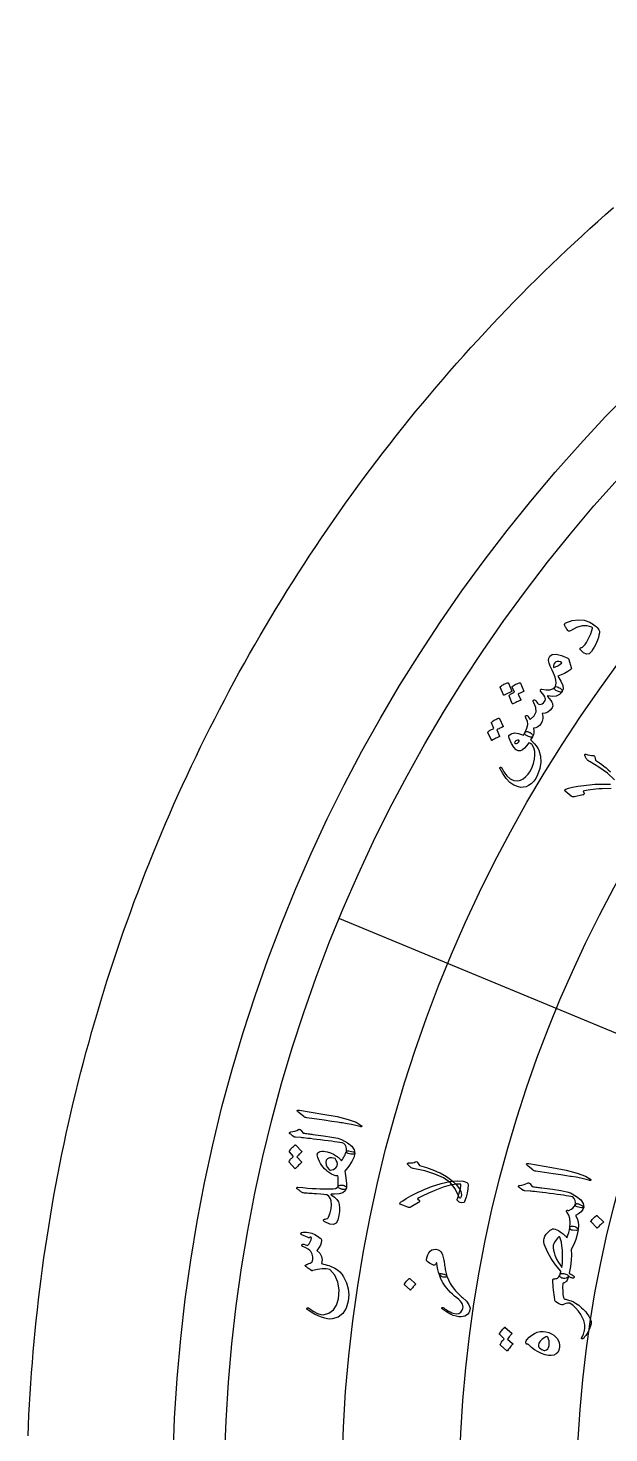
# Model space of a CAD drawing. Header units: millimetres. Extents: x -65 to 65, y -65 to 84.
# Drawn here: x -65 to -42.9, y 2.5 to 55.8 of the extents above; entities that cross this region are included whole.
import ezdxf

# ---------------------------------------------------------------- set-up
doc = ezdxf.new("R2010")
doc.units = ezdxf.units.MM
for name, color, linetype in [('CUT_OUTER', 1, 'Continuous'), ('ENGRAVE', 7, 'Continuous'), ('ENGRAVE_FINE', 8, 'Continuous'), ('GUIDE', 3, 'Continuous'), ('TEXT', 5, 'Continuous')]:
    doc.layers.add(name, color=color, linetype=linetype)

msp = doc.modelspace()

# ---------------------------------------------------------------- linework, layer by layer
at = {"layer": 'CUT_OUTER'}
msp.add_lwpolyline([(-64.956, 2.3925), (-64.9401, 2.791), (-64.9217, 3.1894), (-64.9009, 3.5877), (-64.8777, 3.9858), (-64.852, 4.3839), (-64.8239, 4.7817), (-64.7933, 5.1794), (-64.7603, 5.5768), (-64.7249, 5.9741), (-64.687, 6.3711), (-64.6467, 6.7679), (-64.604, 7.1644), (-64.5588, 7.5607), (-64.5112, 7.9567), (-64.4611, 8.3524), (-64.4087, 8.7477), (-64.3538, 9.1428), (-64.2965, 9.5375), (-64.2367, 9.9318), (-64.1746, 10.3258), (-64.11, 10.7194), (-64.043, 11.1125), (-63.9737, 11.5053), (-63.9019, 11.8976), (-63.8277, 12.2895), (-63.751, 12.6809), (-63.672, 13.0718), (-63.5906, 13.4622), (-63.5068, 13.8522), (-63.4206, 14.2416), (-63.3321, 14.6305), (-63.2411, 15.0188), (-63.1478, 15.4065), (-63.052, 15.7937), (-62.9539, 16.1803), (-62.8535, 16.5663), (-62.7506, 16.9516), (-62.6454, 17.3363), (-62.5379, 17.7204), (-62.428, 18.1038), (-62.3157, 18.4865), (-62.2011, 18.8685), (-62.0842, 19.2498), (-61.9649, 19.6304), (-61.8433, 20.0102), (-61.7193, 20.3893), (-61.5931, 20.7676), (-61.4645, 21.1452), (-61.3336, 21.5219), (-61.2004, 21.8978), (-61.0648, 22.2729), (-60.927, 22.6472), (-60.7869, 23.0206), (-60.6445, 23.3932), (-60.4999, 23.7648), (-60.3529, 24.1356), (-60.2037, 24.5055), (-60.0522, 24.8744), (-59.8984, 25.2424), (-59.7424, 25.6095), (-59.5841, 25.9756), (-59.4236, 26.3407), (-59.2609, 26.7048), (-59.0959, 27.0679), (-58.9287, 27.43), (-58.7593, 27.7911), (-58.5877, 28.1511), (-58.4138, 28.5101), (-58.2378, 28.8679), (-58.0596, 29.2247), (-57.8792, 29.5804), (-57.6966, 29.935), (-57.5118, 30.2885), (-57.3249, 30.6408), (-57.1358, 30.9919), (-56.9446, 31.3419), (-56.7512, 31.6908), (-56.5557, 32.0384), (-56.358, 32.3848), (-56.1582, 32.73), (-55.9564, 33.074), (-55.7524, 33.4167), (-55.5463, 33.7581), (-55.3381, 34.0983), (-55.1278, 34.4372), (-54.9155, 34.7748), (-54.7011, 35.1111), (-54.4846, 35.4461), (-54.2661, 35.7798), (-54.0455, 36.1121), (-53.8229, 36.443), (-53.5983, 36.7726), (-53.3717, 37.1007), (-53.143, 37.4275), (-52.9124, 37.7529), (-52.6797, 38.0769), (-52.4451, 38.3994), (-52.2085, 38.7205), (-51.9699, 39.0401), (-51.7294, 39.3582), (-51.4869, 39.6749), (-51.2425, 39.9901), (-50.9962, 40.3037), (-50.7479, 40.6159), (-50.4978, 40.9265), (-50.2457, 41.2356), (-49.9917, 41.5431), (-49.7359, 41.8491), (-49.4782, 42.1534), (-49.2186, 42.4562), (-48.9571, 42.7574), (-48.6939, 43.057), (-48.4288, 43.355), (-48.1618, 43.6513), (-47.8931, 43.946), (-47.6225, 44.2391), (-47.3502, 44.5304), (-47.0761, 44.8201), (-46.8002, 45.1081), (-46.5225, 45.3945), (-46.2431, 45.6791), (-45.9619, 45.9619), (-45.6791, 46.2431), (-45.3945, 46.5225), (-45.1081, 46.8002), (-44.8201, 47.0761), (-44.5304, 47.3502), (-44.2391, 47.6225), (-43.946, 47.8931), (-43.6513, 48.1618), (-43.355, 48.4288), (-43.057, 48.6939), (-42.7574, 48.9571)], dxfattribs=at)
at = {"layer": 'ENGRAVE'}
for radius in [57.525, 48.6086]:
    msp.add_circle((0, 0), radius, dxfattribs=at)
at = {"layer": 'ENGRAVE_FINE'}
for points in [[(-53.1462, 22.0139), (-44.9085, 18.6017)], [(-44.9085, 18.6017), (-36.6709, 15.1896)]]:
    msp.add_lwpolyline(points, dxfattribs=at)
for radius in [53.0668, 44.1504]:
    msp.add_circle((0, 0), radius, dxfattribs=at)
at = {"layer": 'GUIDE'}
msp.add_circle((0, 0), 59.475, dxfattribs=at)
at = {"layer": 'TEXT'}
for points in [[(-44.4866, 32.9209), (-44.5126, 32.9583), (-44.5353, 32.9929), (-44.5547, 33.0248), (-44.5707, 33.0539), (-44.5837, 33.0803), (-44.5941, 33.1038), (-44.6017, 33.1245), (-44.6067, 33.1423), (-44.6074, 33.1649), (-44.6002, 33.1844), (-44.5851, 33.2009), (-44.5621, 33.2144), (-44.3169, 33.302), (-44.0832, 33.3346), (-43.8615, 33.3126), (-43.6516, 33.2365), (-43.5975, 33.207), (-43.5464, 33.1757), (-43.4983, 33.1428), (-43.4532, 33.1081), (-43.4116, 33.0719), (-43.374, 33.0342), (-43.3403, 32.995), (-43.3107, 32.9543), (-43.2979, 32.9285), (-43.2897, 32.9011), (-43.2861, 32.8722), (-43.2871, 32.8416), (-43.305, 32.7478), (-43.3291, 32.6553), (-43.3594, 32.5643), (-43.3957, 32.4746), (-43.4376, 32.3863), (-43.4844, 32.2996), (-43.5361, 32.2143), (-43.5927, 32.1304), (-43.6801, 32.0459), (-43.7787, 32.0271), (-43.8886, 32.0741), (-44.0097, 32.1871), (-44.0201, 32.2031), (-44.0257, 32.2189), (-44.0263, 32.2345), (-44.0221, 32.2498), (-44.0133, 32.2592), (-44.0016, 32.2671), (-43.987, 32.2735), (-43.9697, 32.2784), (-43.9245, 32.2997), (-43.8784, 32.3398), (-43.8312, 32.3988), (-43.783, 32.4765), (-43.6881, 32.6525), (-43.6172, 32.8014), (-43.5709, 32.9231), (-43.5492, 33.0178), (-43.5508, 33.0247), (-43.5563, 33.0323), (-43.5659, 33.0407), (-43.5794, 33.0499), (-43.753, 33.1044), (-43.9455, 33.1005), (-44.1569, 33.0377), (-44.387, 32.9154), (-44.4182, 32.9002), (-44.4453, 32.8961), (-44.468, 32.903), (-44.4866, 32.9209)], [(-45.1735, 31.9468), (-45.0744, 32.0168), (-44.9269, 32.028), (-44.7311, 31.9802), (-44.4873, 31.8734), (-44.4708, 31.8641), (-44.458, 31.8535), (-44.4489, 31.8417), (-44.4435, 31.8287), (-44.355, 31.5221), (-44.3506, 31.5022), (-44.3523, 31.4838), (-44.36, 31.467), (-44.3739, 31.4517), (-44.4892, 31.3687), (-44.6101, 31.2992), (-44.7366, 31.2432), (-44.8689, 31.2007), (-44.749, 31.0092), (-44.6823, 30.8448), (-44.6689, 30.7074), (-44.7088, 30.5967), (-44.72, 30.5889), (-44.7392, 30.586), (-44.7665, 30.5882), (-44.802, 30.5953), (-44.8823, 30.6238), (-44.9414, 30.6546), (-44.9792, 30.6877), (-44.9956, 30.7232), (-44.9955, 30.7373), (-44.9926, 30.7516), (-44.9867, 30.7662), (-44.978, 30.7809), (-44.9433, 30.8565), (-44.9296, 30.9443), (-44.9369, 31.0447), (-44.9651, 31.1575), (-44.9876, 31.2141), (-45.0273, 31.3031), (-45.084, 31.4246), (-45.1576, 31.5788), (-45.2002, 31.6893), (-45.217, 31.7875), (-45.2081, 31.8734), (-45.1735, 31.9468)], [(-45.034, 31.5278), (-44.9485, 31.5511), (-44.866, 31.5873), (-44.7865, 31.6365), (-44.7097, 31.6987), (-44.7709, 31.7357), (-44.8296, 31.7536), (-44.8856, 31.7524), (-44.9391, 31.7321), (-44.9842, 31.6969), (-45.015, 31.6511), (-45.0317, 31.5947), (-45.034, 31.5278)], [(-47.0484, 30.7756), (-47.0497, 30.7819), (-47.0484, 30.7889), (-47.0445, 30.7963), (-47.0382, 30.8044), (-47.007, 30.8277), (-46.9752, 30.8492), (-46.943, 30.8689), (-46.9103, 30.887), (-46.8767, 30.9033), (-46.842, 30.9181), (-46.8062, 30.9312), (-46.7692, 30.9427), (-46.7578, 30.944), (-46.7488, 30.9425), (-46.7421, 30.9381), (-46.738, 30.9309), (-46.6057, 30.6312), (-46.605, 30.6231), (-46.6092, 30.6159), (-46.6182, 30.6097), (-46.6319, 30.6044), (-46.6437, 30.5997), (-46.6617, 30.592), (-46.6861, 30.5813), (-46.7168, 30.5675), (-46.7541, 30.5502), (-46.7981, 30.5291), (-46.849, 30.5042), (-46.9067, 30.4753), (-46.9153, 30.4721), (-46.9219, 30.4719), (-46.9264, 30.4749), (-46.929, 30.4809)], [(-46.5931, 30.782), (-46.5944, 30.7883), (-46.5931, 30.7952), (-46.5893, 30.8026), (-46.5829, 30.8106), (-46.5517, 30.8335), (-46.52, 30.8547), (-46.4878, 30.8741), (-46.4551, 30.8918), (-46.4216, 30.9078), (-46.387, 30.9222), (-46.3512, 30.935), (-46.3143, 30.9462), (-46.3049, 30.9469), (-46.2969, 30.9446), (-46.2903, 30.9393), (-46.2851, 30.9312), (-46.1535, 30.6319), (-46.1532, 30.6259), (-46.1571, 30.62), (-46.1653, 30.6142), (-46.1778, 30.6085), (-46.1862, 30.6048), (-46.1992, 30.5991), (-46.2169, 30.5912), (-46.2393, 30.5812), (-46.2662, 30.5689), (-46.2973, 30.5542), (-46.3328, 30.537), (-46.3725, 30.5175), (-46.2731, 30.299), (-46.2725, 30.2909), (-46.2766, 30.2838), (-46.2855, 30.2776), (-46.2992, 30.2724), (-46.3109, 30.2678), (-46.3289, 30.2601), (-46.3531, 30.2495), (-46.3837, 30.2358), (-46.4208, 30.2188), (-46.4646, 30.1979), (-46.5152, 30.1732), (-46.5726, 30.1446), (-46.5803, 30.1427), (-46.5862, 30.1436), (-46.5904, 30.1471), (-46.5929, 30.1533), (-46.7136, 30.4465), (-46.7149, 30.4528), (-46.7136, 30.4597), (-46.7099, 30.4671), (-46.7036, 30.4751), (-46.6816, 30.4915), (-46.6593, 30.5073), (-46.6365, 30.5225), (-46.6132, 30.5371), (-46.5895, 30.5508), (-46.5652, 30.5633), (-46.5403, 30.5746), (-46.5148, 30.5847)], [(-46.0733, 29.6016), (-46.0837, 29.6217), (-46.0903, 29.6405), (-46.0929, 29.6578), (-46.0916, 29.6736), (-46.0864, 29.687), (-46.0776, 29.6969), (-46.0651, 29.7034), (-46.0489, 29.7064), (-46.0311, 29.7043), (-46.0138, 29.6956), (-45.997, 29.6802), (-45.9808, 29.6582), (-45.9738, 29.6452), (-45.9663, 29.6322), (-45.9583, 29.6191), (-45.9498, 29.6059), (-45.9412, 29.5925), (-45.933, 29.5785), (-45.9251, 29.5639), (-45.9176, 29.5488), (-45.7646, 29.69), (-45.6909, 29.8434), (-45.6966, 30.0097), (-45.7815, 30.1893), (-45.7918, 30.2094), (-45.7985, 30.2277), (-45.8015, 30.2441), (-45.8009, 30.2586), (-45.7958, 30.2721), (-45.7874, 30.2823), (-45.7758, 30.2892), (-45.7608, 30.2929), (-45.7445, 30.2922), (-45.7286, 30.2858), (-45.7133, 30.2737), (-45.6984, 30.2559), (-45.6638, 30.2108), (-45.633, 30.1758), (-45.6058, 30.1508), (-45.5823, 30.1358), (-45.5424, 30.1243), (-45.5012, 30.1287), (-45.4587, 30.1489), (-45.4149, 30.185), (-45.3762, 30.2301), (-45.351, 30.2744), (-45.3393, 30.318), (-45.3411, 30.361), (-45.3587, 30.4091), (-45.3945, 30.4685), (-45.4484, 30.5389), (-45.5204, 30.6206), (-45.5286, 30.6311), (-45.5313, 30.6433), (-45.5285, 30.6572), (-45.5201, 30.6729), (-45.5085, 30.6869), (-45.4958, 30.6959), (-45.4823, 30.6999), (-45.4677, 30.6988), (-45.3049, 30.6739), (-45.1687, 30.6797), (-45.0591, 30.7164), (-44.976, 30.7839), (-44.9564, 30.7964), (-44.9302, 30.7995), (-44.8973, 30.793), (-44.8577, 30.777), (-44.8168, 30.7569), (-44.7822, 30.735), (-44.7536, 30.7113), (-44.7312, 30.6859), (-44.713, 30.6592), (-44.7028, 30.636), (-44.7008, 30.6161), (-44.7068, 30.5997), (-44.8025, 30.4992), (-44.9241, 30.4399), (-45.0718, 30.4217), (-45.2457, 30.4446), (-45.2546, 30.4459), (-45.2592, 30.4439), (-45.2596, 30.4385), (-45.2558, 30.4296), (-45.1888, 30.3445), (-45.1361, 30.2713), (-45.0979, 30.21), (-45.074, 30.1606), (-45.0627, 30.1167), (-45.0604, 30.075), (-45.0668, 30.0355), (-45.0822, 29.9982), (-45.1547, 29.9032), (-45.2407, 29.8359), (-45.3404, 29.7962), (-45.4538, 29.784), (-45.4333, 29.6821), (-45.4344, 29.585), (-45.4573, 29.4925), (-45.5018, 29.4046), (-45.5602, 29.3302), (-45.627, 29.2754), (-45.702, 29.2402), (-45.7853, 29.2246), (-45.7714, 29.1314), (-45.7734, 29.0459), (-45.7914, 28.9681), (-45.8254, 28.8977), (-45.8545, 28.8799), (-45.9058, 28.8838), (-45.9792, 28.9096), (-46.0748, 28.9572), (-46.1002, 28.9777), (-46.1131, 29.0036), (-46.1134, 29.0349), (-46.1012, 29.0717), (-46.0362, 29.2228), (-46.0097, 29.3614), (-46.022, 29.4876), (-46.0733, 29.6016)], [(-47.3836, 29.4272), (-47.385, 29.4335), (-47.3839, 29.4404), (-47.3803, 29.448), (-47.3742, 29.4561), (-47.3437, 29.4798), (-47.3126, 29.5019), (-47.281, 29.5221), (-47.2488, 29.5407), (-47.2158, 29.5576), (-47.1816, 29.573), (-47.1462, 29.5868), (-47.1097, 29.599), (-47.1003, 29.5998), (-47.0923, 29.5978), (-47.0855, 29.5927), (-47.0801, 29.5847), (-46.94, 29.2894), (-46.9395, 29.2835), (-46.9433, 29.2775), (-46.9513, 29.2714), (-46.9636, 29.2654), (-46.9735, 29.2621), (-46.9882, 29.2559), (-47.0076, 29.2467), (-47.0318, 29.2346), (-47.0611, 29.2194), (-47.0958, 29.2011), (-47.1359, 29.1796), (-47.1814, 29.155), (-47.0723, 28.9245), (-47.07, 28.9156), (-47.073, 28.9078), (-47.0811, 28.901), (-47.0945, 28.8953), (-47.106, 28.8903), (-47.1237, 28.8822), (-47.1477, 28.8709), (-47.1778, 28.8564), (-47.2143, 28.8383), (-47.2575, 28.8162), (-47.3074, 28.7901), (-47.3639, 28.7599), (-47.3715, 28.7578), (-47.3775, 28.7585), (-47.3818, 28.7619), (-47.3844, 28.7681), (-47.5167, 29.0593), (-47.5182, 29.0656), (-47.5171, 29.0725), (-47.5136, 29.0801), (-47.5075, 29.0882), (-47.483, 29.1094), (-47.4576, 29.1289), (-47.4314, 29.1467), (-47.4042, 29.163), (-47.3764, 29.1777), (-47.3481, 29.191), (-47.3193, 29.203), (-47.2901, 29.2135)], [(-46.7185, 28.9457), (-46.6308, 29.0147), (-46.5102, 29.0404), (-46.3566, 29.0228), (-46.1703, 28.9619), (-46.0993, 29.0747), (-46.082, 29.0928), (-46.0589, 29.1014), (-46.0301, 29.1004), (-45.9954, 29.09), (-45.9766, 29.0819), (-45.9578, 29.0731), (-45.939, 29.0634), (-45.9202, 29.053), (-45.9019, 29.0416), (-45.8849, 29.0291), (-45.8691, 29.0155), (-45.8545, 29.0008), (-45.8316, 28.9718), (-45.8188, 28.9454), (-45.8161, 28.9217), (-45.8234, 28.9007), (-45.8978, 28.7825), (-45.891, 28.7757), (-45.881, 28.7657), (-45.8679, 28.7528), (-45.8516, 28.7367), (-45.8322, 28.7172), (-45.8097, 28.6936), (-45.7841, 28.666), (-45.7554, 28.6343), (-45.6985, 28.5677), (-45.6518, 28.5045), (-45.6152, 28.4445), (-45.5889, 28.3878), (-45.525, 28.1639), (-45.5111, 27.9331), (-45.5469, 27.695), (-45.6323, 27.4491), (-45.7007, 27.3196), (-45.7811, 27.2091), (-45.8736, 27.1174), (-45.9784, 27.0445), (-46.0716, 27.0039), (-46.1664, 26.9819), (-46.2627, 26.9785), (-46.3608, 26.9939), (-46.5296, 27.059), (-46.6855, 27.1654), (-46.8281, 27.3134), (-46.9571, 27.5034), (-47.0574, 27.6833), (-47.0631, 27.6956), (-47.0656, 27.707), (-47.0649, 27.7176), (-47.061, 27.7273), (-47.0546, 27.7351), (-47.0463, 27.7396), (-47.0363, 27.741), (-47.0244, 27.7393), (-47.014, 27.736), (-47.0051, 27.731), (-46.9978, 27.7243), (-46.9919, 27.7159), (-46.9638, 27.6633), (-46.9414, 27.6214), (-46.9248, 27.5902), (-46.914, 27.5698), (-46.8033, 27.4125), (-46.6782, 27.3038), (-46.5391, 27.2433), (-46.386, 27.2307), (-46.2829, 27.2514), (-46.183, 27.3005), (-46.086, 27.3779), (-45.9919, 27.4837), (-45.9072, 27.6086), (-45.8387, 27.7437), (-45.7861, 27.8892), (-45.7495, 28.0451), (-45.7333, 28.2004), (-45.742, 28.3439), (-45.7759, 28.4757), (-45.8351, 28.5958), (-45.8562, 28.6158), (-45.886, 28.6339), (-45.9246, 28.65), (-45.9718, 28.6642), (-46.0503, 28.5507), (-46.1289, 28.4625), (-46.2076, 28.3995), (-46.2866, 28.3617), (-46.3659, 28.3614), (-46.4476, 28.4076), (-46.5314, 28.5006), (-46.6172, 28.6406), (-46.6735, 28.7573), (-46.7091, 28.8472), (-46.7241, 28.91), (-46.7185, 28.9457)], [(-46.3495, 28.7637), (-46.3948, 28.7659), (-46.4329, 28.7582), (-46.4637, 28.7406), (-46.4872, 28.7133), (-46.5015, 28.6847), (-46.5042, 28.6633), (-46.4956, 28.6493), (-46.4756, 28.6425), (-46.4322, 28.6446), (-46.3939, 28.6609), (-46.3607, 28.6915), (-46.3324, 28.7362), (-46.3296, 28.7467), (-46.3316, 28.7548), (-46.3382, 28.7605), (-46.3495, 28.7637)], [(-54.6774, 14.6427), (-54.7329, 14.6946), (-54.7482, 14.7286), (-54.7233, 14.7444), (-54.6582, 14.7421), (-53.7788, 14.5927), (-53.2398, 14.4981), (-52.8168, 14.3944), (-52.5097, 14.2825), (-52.3183, 14.1629), (-52.3043, 14.1469), (-52.2979, 14.1342), (-52.2989, 14.125), (-52.3075, 14.1192), (-52.3195, 14.116), (-52.334, 14.1152), (-52.3511, 14.1171), (-52.3708, 14.1215), (-52.5223, 14.1623), (-52.6849, 14.1987), (-52.8586, 14.2305), (-53.0434, 14.2577), (-53.0915, 14.2657), (-53.2216, 14.2858), (-53.4339, 14.318), (-53.7284, 14.3619), (-54.3831, 14.4523), (-54.4173, 14.4595), (-54.4479, 14.4695), (-54.475, 14.4825), (-54.4984, 14.4983)], [(-54.8748, 13.7361), (-54.926, 13.7749), (-54.9667, 13.8054), (-54.9969, 13.8274), (-55.0166, 13.8411), (-55.0289, 13.8509), (-55.0367, 13.8616), (-55.0401, 13.8731), (-55.0391, 13.8854), (-55.0335, 13.8983), (-55.0241, 13.9077), (-55.0109, 13.9138), (-54.9938, 13.9165), (-54.9109, 13.9276), (-54.8339, 13.9464), (-54.7629, 13.9729), (-54.6978, 14.0071), (-54.6775, 14.0161), (-54.6574, 14.015), (-54.6376, 14.0039), (-54.618, 13.9828), (-54.5294, 13.8757), (-54.4793, 13.8687), (-54.43, 13.8619), (-54.3817, 13.8553), (-54.3342, 13.849), (-54.2876, 13.8428), (-54.2419, 13.8369), (-54.1971, 13.8312), (-54.1532, 13.8257), (-53.7465, 13.7741), (-53.4308, 13.7249), (-53.206, 13.6787), (-53.072, 13.6356), (-52.8421, 13.5063), (-52.6816, 13.374), (-52.5904, 13.2386), (-52.5684, 13.0997), (-52.5693, 13.0962), (-52.5701, 13.0927), (-52.571, 13.0893), (-52.5719, 13.0858), (-52.5968, 13.0701), (-52.6454, 13.0681), (-52.7176, 13.0798), (-52.8135, 13.1052), (-52.8483, 13.1173), (-52.8718, 13.1336), (-52.884, 13.154), (-52.8849, 13.1785), (-52.8805, 13.2717), (-52.8942, 13.3536), (-52.9261, 13.4244), (-52.9761, 13.4842), (-53.0504, 13.4999), (-53.1354, 13.5158), (-53.2311, 13.5319), (-53.3375, 13.548), (-53.4542, 13.5644), (-53.5806, 13.581), (-53.7168, 13.598), (-53.8626, 13.6151), (-54.0058, 13.633), (-54.1345, 13.6487), (-54.2489, 13.662), (-54.3489, 13.6731), (-54.4343, 13.6824), (-54.5052, 13.6904), (-54.5614, 13.6971), (-54.603, 13.7025), (-54.8125, 13.7166), (-54.8325, 13.7204), (-54.8496, 13.7249), (-54.8637, 13.7301), (-54.8748, 13.7361)], [(-55.0408, 13.1647), (-55.0441, 13.1703), (-55.0452, 13.1773), (-55.0441, 13.1857), (-55.0409, 13.1955), (-55.0193, 13.2282), (-54.9966, 13.2594), (-54.9729, 13.2891), (-54.9481, 13.3173), (-54.922, 13.3443), (-54.8943, 13.3701), (-54.865, 13.3947), (-54.834, 13.4182), (-54.8254, 13.4221), (-54.8171, 13.4227), (-54.8091, 13.4201), (-54.8015, 13.4141), (-54.576, 13.1756), (-54.5736, 13.17), (-54.5753, 13.163), (-54.581, 13.1546), (-54.5909, 13.1448), (-54.5993, 13.1385), (-54.6113, 13.1278), (-54.6269, 13.1127), (-54.6461, 13.0932), (-54.6692, 13.0692), (-54.6965, 13.0404), (-54.7279, 13.0068), (-54.7634, 12.9684), (-54.5876, 12.7821), (-54.5827, 12.7743), (-54.583, 12.7658), (-54.5887, 12.7567), (-54.5996, 12.7469), (-54.609, 12.7384), (-54.6233, 12.7248), (-54.6425, 12.7062), (-54.6666, 12.6825), (-54.6957, 12.6534), (-54.7299, 12.6182), (-54.7691, 12.577), (-54.8134, 12.5297), (-54.82, 12.5253), (-54.8259, 12.524), (-54.831, 12.5259), (-54.8354, 12.5309), (-55.0523, 12.7682), (-55.0556, 12.7738), (-55.0568, 12.7807), (-55.0558, 12.7891), (-55.0526, 12.7989), (-55.0359, 12.8271), (-55.0179, 12.8541), (-54.9985, 12.8797), (-54.9778, 12.9041), (-54.9559, 12.9272), (-54.9332, 12.9492), (-54.9096, 12.97), (-54.885, 12.9895)], [(-53.9844, 13.0932), (-53.9831, 13.0983), (-53.9816, 13.1029), (-53.98, 13.107), (-53.9783, 13.1106), (-53.9765, 13.1139), (-53.9744, 13.1172), (-53.9721, 13.1204), (-53.9696, 13.1236), (-53.9282, 13.1548), (-53.8776, 13.1757), (-53.8179, 13.1863), (-53.749, 13.1866), (-53.6139, 13.1678), (-53.4875, 13.1309), (-53.3696, 13.076), (-53.2603, 13.0033), (-53.2353, 12.9837), (-53.2104, 12.9632), (-53.1858, 12.9418), (-53.1614, 12.9196), (-53.1371, 12.8965), (-53.1131, 12.8726), (-53.0893, 12.8478), (-53.0657, 12.8221), (-53.0343, 12.8711), (-53.0054, 12.9188), (-52.9788, 12.9652), (-52.9545, 13.0102), (-52.9329, 13.0541), (-52.9141, 13.0967), (-52.8981, 13.1382), (-52.8849, 13.1785), (-52.8755, 13.1929), (-52.856, 13.201), (-52.8263, 13.2029), (-52.7865, 13.1985), (-52.6879, 13.1794), (-52.6187, 13.1565), (-52.5788, 13.13), (-52.5684, 13.0997), (-52.6062, 12.9509), (-52.6819, 12.7902), (-52.7953, 12.617), (-52.9465, 12.431), (-52.9295, 12.3526), (-52.9143, 12.2659), (-52.9009, 12.171), (-52.8892, 12.0678), (-52.88, 11.9654), (-52.8751, 11.8837), (-52.8749, 11.8229), (-52.8792, 11.7828), (-52.8884, 11.7642), (-52.9068, 11.7504), (-52.9343, 11.7414), (-52.971, 11.7372), (-52.9914, 11.737), (-53.0115, 11.7383), (-53.0313, 11.7412), (-53.0508, 11.7457), (-53.07, 11.7512), (-53.089, 11.7573), (-53.1079, 11.7642), (-53.1267, 11.7717), (-53.1601, 11.7901), (-53.1831, 11.81), (-53.1956, 11.8312), (-53.1975, 11.8538), (-53.1955, 11.9061), (-53.1943, 11.9573), (-53.1941, 12.0073), (-53.1947, 12.0562), (-53.1962, 12.1044), (-53.1984, 12.1522), (-53.2014, 12.1998), (-53.205, 12.2472), (-53.2858, 12.2588), (-53.367, 12.2826), (-53.4487, 12.3186), (-53.5307, 12.3669), (-53.5949, 12.4142), (-53.6556, 12.4662), (-53.7129, 12.5229), (-53.7667, 12.5843), (-53.8169, 12.6508), (-53.8635, 12.7229), (-53.9063, 12.8006), (-53.9454, 12.8839), (-53.9693, 12.9473), (-53.9838, 13.0034), (-53.9888, 13.052), (-53.9844, 13.0932)], [(-53.6495, 12.8432), (-53.6647, 12.759), (-53.652, 12.6724), (-53.6112, 12.5836), (-53.5425, 12.4926), (-53.5171, 12.4739), (-53.4812, 12.4681), (-53.4349, 12.4752), (-53.3781, 12.4952), (-53.322, 12.5259), (-53.2787, 12.562), (-53.248, 12.6032), (-53.2299, 12.6498), (-53.226, 12.7046), (-53.2383, 12.7671), (-53.2668, 12.8372), (-53.3116, 12.9151), (-53.4309, 12.9386), (-53.5269, 12.9345), (-53.5998, 12.9027), (-53.6495, 12.8432)], [(-48.5732, 11.7179), (-48.5437, 11.6593), (-48.5264, 11.5992), (-48.5214, 11.5375), (-48.5287, 11.4744), (-48.539, 11.4395), (-48.5508, 11.4157), (-48.5642, 11.4029), (-48.5791, 11.401), (-48.5956, 11.4098), (-48.6108, 11.4282), (-48.6245, 11.456), (-48.6368, 11.4933), (-48.7533, 11.7589), (-48.94, 11.9853), (-49.1977, 12.1727), (-49.5267, 12.3205), (-49.7151, 12.3832), (-49.9051, 12.4375), (-50.0968, 12.4833), (-50.2902, 12.5207), (-50.3463, 12.5314), (-50.3901, 12.5429), (-50.4217, 12.5553), (-50.441, 12.5685), (-50.465, 12.5922), (-50.4863, 12.6132), (-50.505, 12.6314), (-50.5211, 12.6467), (-50.5345, 12.6595), (-50.5451, 12.6699), (-50.5531, 12.6779), (-50.5583, 12.6836), (-50.5643, 12.6936), (-50.5675, 12.703), (-50.5681, 12.7118), (-50.5658, 12.7198), (-50.5596, 12.729), (-50.5528, 12.7354), (-50.5454, 12.7391), (-50.5375, 12.7401), (-50.4488, 12.7435), (-50.3761, 12.7509), (-50.3194, 12.7622), (-50.2788, 12.7775), (-50.2495, 12.7896), (-50.224, 12.7901), (-50.2023, 12.7792), (-50.1843, 12.7569), (-50.1165, 12.6442), (-50.027, 12.6233), (-49.935, 12.598), (-49.8406, 12.5686), (-49.7437, 12.535), (-49.6441, 12.4973), (-49.5415, 12.4558), (-49.4359, 12.4105), (-49.3273, 12.3613), (-49.0873, 12.2312), (-48.8818, 12.0804), (-48.7105, 11.9093), (-48.5732, 11.7179)], [(-45.9876, 12.6201), (-46.0427, 12.6726), (-46.0577, 12.7068), (-46.0326, 12.7226), (-45.9676, 12.72), (-45.0891, 12.565), (-44.5507, 12.4669), (-44.1285, 12.3602), (-43.8221, 12.2462), (-43.6315, 12.1254), (-43.6176, 12.1093), (-43.6113, 12.0967), (-43.6124, 12.0875), (-43.621, 12.0818), (-43.6329, 12.0786), (-43.6475, 12.078), (-43.6645, 12.0799), (-43.6842, 12.0844), (-43.8355, 12.1263), (-43.9979, 12.1637), (-44.1714, 12.1967), (-44.356, 12.2251), (-44.404, 12.2333), (-44.534, 12.2543), (-44.7461, 12.2877), (-45.0403, 12.3334), (-45.6946, 12.4274), (-45.7287, 12.4347), (-45.7593, 12.445), (-45.7862, 12.4581), (-45.8096, 12.4742)], [(-53.1975, 11.8538), (-53.1795, 11.8765), (-53.1555, 11.8923), (-53.1256, 11.9013), (-53.0899, 11.9034), (-53.0469, 11.9005), (-53.0068, 11.8931), (-52.9695, 11.8813), (-52.9351, 11.865), (-52.9068, 11.8461), (-52.8881, 11.8261), (-52.8789, 11.805), (-52.8792, 11.7828), (-52.9318, 11.6847), (-53.025, 11.6141), (-53.1589, 11.571), (-53.3336, 11.5553), (-53.3633, 11.5548), (-53.389, 11.5544), (-53.4107, 11.554), (-53.4285, 11.5537), (-53.4423, 11.5535), (-53.4522, 11.5533), (-53.4582, 11.5532), (-53.4601, 11.5531), (-53.4717, 11.5501), (-53.4757, 11.5454), (-53.4722, 11.5391), (-53.4612, 11.5312), (-53.3381, 11.442), (-53.2457, 11.3522), (-53.1838, 11.2619), (-53.1525, 11.1709), (-53.1398, 11.0459), (-53.1451, 10.9038), (-53.1683, 10.7444), (-53.2093, 10.5675), (-53.2699, 10.4559), (-53.3726, 10.4086), (-53.5177, 10.4256), (-53.705, 10.5075), (-53.7266, 10.5221), (-53.7415, 10.5377), (-53.7498, 10.5543), (-53.7514, 10.5719), (-53.7467, 10.588), (-53.7357, 10.6001), (-53.7186, 10.6083), (-53.6954, 10.6125), (-53.6459, 10.6213), (-53.6067, 10.6363), (-53.5777, 10.6575), (-53.5591, 10.6848), (-53.4997, 10.847), (-53.4646, 11.0053), (-53.4538, 11.1598), (-53.4675, 11.3109), (-53.4867, 11.3794), (-53.5198, 11.4393), (-53.5667, 11.4908), (-53.6275, 11.5337), (-53.6595, 11.5387), (-53.7351, 11.5457), (-53.8544, 11.5546), (-54.0173, 11.5653), (-54.1043, 11.5715), (-54.1829, 11.5773), (-54.2529, 11.5827), (-54.3145, 11.5876), (-54.3673, 11.5918), (-54.4107, 11.595), (-54.4449, 11.5971), (-54.4698, 11.5982), (-54.5073, 11.6026), (-54.5395, 11.6102), (-54.5664, 11.6209), (-54.588, 11.6346), (-54.6141, 11.6548), (-54.6385, 11.6737), (-54.661, 11.6913), (-54.6817, 11.7075), (-54.7007, 11.7222), (-54.718, 11.7351), (-54.7335, 11.7463), (-54.7474, 11.7556), (-54.7582, 11.7646), (-54.7647, 11.7745), (-54.7667, 11.7853), (-54.7644, 11.7971), (-54.7568, 11.809), (-54.7471, 11.8171), (-54.7355, 11.8214), (-54.722, 11.8221), (-54.536, 11.8049), (-54.3594, 11.7903), (-54.1923, 11.7783), (-54.0345, 11.7689), (-53.8861, 11.7618), (-53.7473, 11.757), (-53.6179, 11.7543), (-53.498, 11.7539), (-53.3846, 11.7601), (-53.2967, 11.7789), (-53.2344, 11.8101), (-53.1975, 11.8538)], [(-48.6791, 11.3556), (-48.6445, 11.4603), (-48.615, 11.5555), (-48.5907, 11.6412), (-48.5717, 11.7175), (-48.5576, 11.7846), (-48.5484, 11.8426), (-48.544, 11.8914), (-48.5445, 11.9312), (-48.7226, 11.9335), (-48.946, 11.8965), (-49.2144, 11.8191), (-49.5279, 11.7006), (-49.6441, 11.6518), (-49.7508, 11.6056), (-49.8479, 11.5619), (-49.9354, 11.5208), (-50.0132, 11.4824), (-50.0809, 11.4465), (-50.1388, 11.4134), (-50.1867, 11.383), (-50.1159, 11.3164), (-50.1107, 11.2938), (-50.1139, 11.2739), (-50.1256, 11.2567), (-50.1458, 11.2423), (-50.4277, 11.0721), (-50.4599, 11.0577), (-50.4926, 11.0509), (-50.5255, 11.0517), (-50.5589, 11.0603), (-50.8227, 11.1657), (-50.8411, 11.1742), (-50.8534, 11.1835), (-50.8599, 11.1937), (-50.8603, 11.2046), (-50.8294, 11.2485), (-50.7485, 11.311), (-50.6175, 11.3918), (-50.4365, 11.4905), (-50.3339, 11.5436), (-50.233, 11.5941), (-50.1335, 11.642), (-50.0357, 11.6872), (-49.9393, 11.7299), (-49.8446, 11.7699), (-49.7514, 11.8074), (-49.6598, 11.8424), (-49.2901, 11.9632), (-48.9655, 12.0372), (-48.6861, 12.0657), (-48.4521, 12.0499), (-48.3743, 12.0283), (-48.3182, 11.9977), (-48.2838, 11.9582), (-48.2711, 11.9099), (-48.2778, 11.7557), (-48.3021, 11.5986), (-48.344, 11.4384), (-48.4035, 11.275), (-48.4096, 11.2601), (-48.417, 11.2488), (-48.4256, 11.241), (-48.4355, 11.2367), (-48.505, 11.2318), (-48.5658, 11.2416), (-48.6178, 11.2661), (-48.661, 11.3054), (-48.6729, 11.3209), (-48.6799, 11.3344), (-48.6819, 11.346), (-48.6791, 11.3556)], [(-46.1905, 11.709), (-46.2416, 11.7482), (-46.2822, 11.7789), (-46.3123, 11.8011), (-46.3319, 11.8149), (-46.3441, 11.8248), (-46.3519, 11.8356), (-46.3552, 11.8472), (-46.3542, 11.8595), (-46.3485, 11.8725), (-46.3391, 11.882), (-46.3258, 11.8881), (-46.3087, 11.8908), (-46.2257, 11.9018), (-46.1486, 11.9205), (-46.0774, 11.9469), (-46.0121, 11.9811), (-45.9918, 11.9901), (-45.9717, 11.989), (-45.9519, 11.9778), (-45.9324, 11.9565), (-45.8443, 11.8486), (-45.7942, 11.8415), (-45.745, 11.8345), (-45.6967, 11.8278), (-45.6492, 11.8213), (-45.6027, 11.815), (-45.557, 11.8089), (-45.5122, 11.803), (-45.4682, 11.7974), (-45.0617, 11.7443), (-44.7462, 11.6939), (-44.5216, 11.6467), (-44.3879, 11.6031), (-44.1585, 11.4729), (-43.9984, 11.3401), (-43.9076, 11.2045), (-43.886, 11.0659), (-43.8869, 11.0624), (-43.8877, 11.059), (-43.8886, 11.0555), (-43.8895, 11.052), (-43.9144, 11.0364), (-43.963, 11.0346), (-44.0352, 11.0465), (-44.1311, 11.0722), (-44.1658, 11.0844), (-44.1893, 11.1007), (-44.2014, 11.1211), (-44.2023, 11.1456), (-44.1976, 11.2386), (-44.2111, 11.3205), (-44.2427, 11.3914), (-44.2925, 11.4513), (-44.3668, 11.4673), (-44.4517, 11.4836), (-44.5474, 11.5), (-44.6537, 11.5165), (-44.7703, 11.5333), (-44.8967, 11.5504), (-45.0328, 11.5677), (-45.1786, 11.5854), (-45.3217, 11.6037), (-45.4504, 11.6197), (-45.5647, 11.6334), (-45.6647, 11.6448), (-45.7501, 11.6543), (-45.821, 11.6625), (-45.8772, 11.6693), (-45.9188, 11.6748), (-46.1282, 11.6894), (-46.1483, 11.6932), (-46.1654, 11.6978), (-46.1794, 11.7031), (-46.1905, 11.709)], [(-44.2023, 11.1456), (-44.1863, 11.171), (-44.1717, 11.1889), (-44.1586, 11.1993), (-44.1469, 11.2021), (-44.1304, 11.2007), (-44.1109, 11.1967), (-44.0882, 11.19), (-44.0626, 11.1807), (-43.9814, 11.146), (-43.9249, 11.1153), (-43.8931, 11.0886), (-43.886, 11.0659), (-43.9229, 10.9757), (-43.9864, 10.8921), (-44.0766, 10.8148), (-44.1935, 10.7438), (-44.1291, 10.6332), (-44.0907, 10.509), (-44.078, 10.371), (-44.0909, 10.219), (-44.0979, 10.2039), (-44.1108, 10.1934), (-44.1296, 10.1874), (-44.1543, 10.186), (-44.3091, 10.1923), (-44.3263, 10.193), (-44.3439, 10.1985), (-44.3618, 10.2086), (-44.38, 10.2234), (-44.3932, 10.2386), (-44.4024, 10.2553), (-44.4075, 10.2733), (-44.4086, 10.2927), (-44.3937, 10.4758), (-44.4068, 10.6325), (-44.448, 10.7629), (-44.5178, 10.8672), (-44.5277, 10.8799), (-44.5338, 10.8935), (-44.5358, 10.908), (-44.5339, 10.9233), (-44.5285, 10.9367), (-44.5202, 10.9451), (-44.5088, 10.9486), (-44.4945, 10.9472), (-44.4812, 10.9443), (-44.4694, 10.9428), (-44.4592, 10.9427), (-44.4505, 10.9438), (-44.3649, 10.9851), (-44.2951, 11.0325), (-44.2408, 11.086), (-44.2023, 11.1456)], [(-43.6051, 10.5097), (-43.6085, 10.515), (-43.6097, 10.5217), (-43.6087, 10.5296), (-43.6055, 10.5389), (-43.5616, 10.599), (-43.5123, 10.6536), (-43.4578, 10.7028), (-43.398, 10.7464), (-43.3897, 10.75), (-43.3821, 10.7506), (-43.3752, 10.7482), (-43.369, 10.7429), (-43.141, 10.5167), (-43.1361, 10.5092), (-43.1364, 10.5012), (-43.142, 10.4926), (-43.1528, 10.4836), (-43.1622, 10.4757), (-43.1764, 10.4631), (-43.1955, 10.4459), (-43.2194, 10.4239), (-43.2483, 10.3968), (-43.2823, 10.3641), (-43.3212, 10.3258), (-43.3652, 10.2819), (-43.3721, 10.2763), (-43.3782, 10.2741), (-43.3835, 10.2753), (-43.388, 10.28)], [(-54.5792, 10.021), (-54.5937, 10.0302), (-54.6033, 10.0403), (-54.6082, 10.0515), (-54.6082, 10.0636), (-54.6037, 10.0784), (-54.5959, 10.0903), (-54.5851, 10.0992), (-54.5711, 10.1053), (-54.5227, 10.1175), (-54.4648, 10.1219), (-54.3972, 10.1184), (-54.3201, 10.107), (-54.1964, 10.0759), (-54.0818, 10.0304), (-53.9764, 9.9705), (-53.8799, 9.8963), (-53.8577, 9.8729), (-53.8417, 9.8488), (-53.8317, 9.824), (-53.8278, 9.7985), (-53.838, 9.7106), (-53.8702, 9.6197), (-53.9244, 9.5258), (-54.0005, 9.4287), (-53.8923, 9.3169), (-53.8283, 9.1962), (-53.8083, 9.0664), (-53.8322, 8.9272), (-53.7576, 8.9101), (-53.6861, 8.8915), (-53.6179, 8.8715), (-53.553, 8.85), (-53.4908, 8.8269), (-53.4309, 8.8021), (-53.3734, 8.7758), (-53.3182, 8.7478), (-53.2201, 8.688), (-53.1324, 8.6146), (-53.0551, 8.5279), (-52.9881, 8.4278), (-52.8813, 8.2025), (-52.8166, 7.9726), (-52.7939, 7.7377), (-52.813, 7.4971), (-52.8879, 7.2337), (-53.0147, 7.0341), (-53.194, 6.8982), (-53.4264, 6.8258), (-53.5073, 6.8222), (-53.601, 6.8319), (-53.7077, 6.855), (-53.8272, 6.8915), (-53.9568, 6.9423), (-54.09, 7.0078), (-54.2266, 7.0881), (-54.3667, 7.1834), (-54.3753, 7.1907), (-54.3811, 7.199), (-54.384, 7.2083), (-54.384, 7.2186), (-54.3817, 7.2286), (-54.3779, 7.237), (-54.3724, 7.2438), (-54.3653, 7.249), (-54.3556, 7.2518), (-54.3457, 7.2519), (-54.3358, 7.2492), (-54.3258, 7.2437), (-54.1389, 7.1214), (-53.9828, 7.0383), (-53.8577, 6.994), (-53.7636, 6.9881), (-53.5464, 7.0507), (-53.3784, 7.1713), (-53.2593, 7.3497), (-53.1883, 7.5863), (-53.161, 7.9272), (-53.2049, 8.2264), (-53.3208, 8.4848), (-53.5091, 8.7029), (-53.6528, 8.7256), (-53.8081, 8.7269), (-53.9752, 8.7067), (-54.154, 8.6646), (-54.1724, 8.6586), (-54.1884, 8.6564), (-54.2019, 8.6578), (-54.213, 8.6631), (-54.2499, 8.6887), (-54.2844, 8.7131), (-54.3166, 8.7362), (-54.3464, 8.758), (-54.3735, 8.7785), (-54.3974, 8.7976), (-54.4181, 8.8152), (-54.4355, 8.8315), (-54.4426, 8.8402), (-54.4447, 8.8486), (-54.4417, 8.8567), (-54.4338, 8.8644), (-54.4282, 8.8681), (-54.4196, 8.8732), (-54.408, 8.8796), (-54.3934, 8.8873), (-54.3759, 8.896), (-54.3556, 8.9051), (-54.3324, 8.9147), (-54.3065, 8.9247), (-54.2562, 8.9455), (-54.2192, 8.9637), (-54.1955, 8.9796), (-54.185, 8.993), (-54.1616, 9.0848), (-54.1618, 9.1805), (-54.1855, 9.2803), (-54.2326, 9.3843), (-54.2687, 9.4254), (-54.3316, 9.4708), (-54.4214, 9.5204), (-54.5379, 9.5745), (-54.5489, 9.5797), (-54.5577, 9.5873), (-54.5643, 9.5972), (-54.5685, 9.6096), (-54.5707, 9.6209), (-54.5702, 9.6313), (-54.5672, 9.6407), (-54.5615, 9.6493), (-54.5368, 9.6591), (-54.4939, 9.6568), (-54.433, 9.6425), (-54.3539, 9.6163), (-54.2969, 9.6809), (-54.254, 9.753), (-54.2254, 9.8327), (-54.2109, 9.9201), (-54.2371, 9.9237), (-54.2589, 9.9242), (-54.2762, 9.9216), (-54.289, 9.9158), (-54.3013, 9.9088), (-54.313, 9.9054), (-54.324, 9.9055), (-54.3344, 9.9093)], [(-44.3575, 9.4544), (-44.3484, 9.264), (-44.359, 9.0521), (-44.3892, 8.8184), (-44.4386, 8.5627), (-44.433, 8.5594), (-44.4262, 8.5549), (-44.4183, 8.5493), (-44.4092, 8.5425), (-44.3987, 8.535), (-44.3863, 8.5272), (-44.3722, 8.5191), (-44.3563, 8.5106), (-44.3402, 8.502), (-44.3254, 8.4938), (-44.312, 8.4857), (-44.2998, 8.478), (-44.2888, 8.4707), (-44.2785, 8.464), (-44.2691, 8.4578), (-44.2605, 8.4524), (-44.2471, 8.4412), (-44.2401, 8.4286), (-44.2393, 8.4144), (-44.2449, 8.3987), (-44.2553, 8.3865), (-44.2698, 8.379), (-44.2885, 8.3765), (-44.3113, 8.3788), (-44.339, 8.3849), (-44.365, 8.3925), (-44.3893, 8.4017), (-44.412, 8.4123), (-44.4247, 8.4181), (-44.4357, 8.4232), (-44.4451, 8.4274), (-44.4527, 8.4309), (-44.4586, 8.4336), (-44.4629, 8.4356), (-44.4654, 8.4367), (-44.4663, 8.4371), (-44.4915, 8.4071), (-44.5213, 8.3848), (-44.5557, 8.3701), (-44.5946, 8.3631), (-44.6361, 8.3629), (-44.6747, 8.3681), (-44.7106, 8.3787), (-44.7435, 8.3947), (-44.7709, 8.4167), (-44.7873, 8.4413), (-44.7926, 8.4684), (-44.7867, 8.4979), (-44.7787, 8.5227), (-44.7717, 8.5454), (-44.7658, 8.566), (-44.761, 8.5845), (-44.7572, 8.6012), (-44.7544, 8.6162), (-44.7527, 8.6296), (-44.7519, 8.6414), (-44.9507, 8.8807), (-45.1162, 9.1158), (-45.2485, 9.3464), (-45.3476, 9.572), (-45.3786, 9.6674), (-45.3957, 9.7506), (-45.3992, 9.8216), (-45.389, 9.8804), (-45.3535, 9.9643), (-45.3029, 10.0443), (-45.2372, 10.1203), (-45.1565, 10.1923), (-45.1103, 10.2221), (-45.0625, 10.2384), (-45.0131, 10.2412), (-44.9621, 10.2305), (-44.9072, 10.2082), (-44.8462, 10.1762), (-44.779, 10.1345), (-44.7056, 10.0831), (-44.6691, 10.0565), (-44.6366, 10.031), (-44.6079, 10.0067), (-44.5832, 9.9835), (-44.562, 9.9618), (-44.5441, 9.942), (-44.5296, 9.9241), (-44.5183, 9.9081), (-44.4803, 10.0095), (-44.4493, 10.1074), (-44.4254, 10.2017), (-44.4086, 10.2927), (-44.4013, 10.3134), (-44.3862, 10.329), (-44.3635, 10.3396), (-44.3331, 10.3452), (-44.2719, 10.3434), (-44.2165, 10.3309), (-44.1667, 10.3078), (-44.1227, 10.2741), (-44.1076, 10.2552), (-44.0972, 10.2398), (-44.0917, 10.2277), (-44.0909, 10.219), (-44.1283, 10.0277), (-44.1852, 9.8367), (-44.2616, 9.6457), (-44.3575, 9.4544)], [(-44.8312, 9.9369), (-44.8727, 9.8937), (-44.9126, 9.8453), (-44.9507, 9.7919), (-44.987, 9.7334), (-45.017, 9.676), (-45.0368, 9.6224), (-45.0465, 9.5727), (-45.046, 9.5269), (-45.0322, 9.4339), (-45.0105, 9.341), (-44.9809, 9.2482), (-44.9436, 9.1557), (-44.898, 9.0631), (-44.8438, 8.9701), (-44.7809, 8.8768), (-44.7095, 8.7833), (-44.7004, 8.8542), (-44.6933, 8.9281), (-44.6879, 9.0048), (-44.6844, 9.0845), (-44.6829, 9.167), (-44.6838, 9.252), (-44.6869, 9.3397), (-44.6924, 9.43), (-44.7093, 9.6018), (-44.7319, 9.7429), (-44.7603, 9.8532), (-44.795, 9.9326), (-44.8024, 9.941), (-44.8109, 9.9445), (-44.8205, 9.9431), (-44.8312, 9.9369)], [(-49.356, 8.5005), (-49.3864, 8.6007), (-49.413, 8.708), (-49.4356, 8.8227), (-49.4542, 8.9445), (-49.4576, 8.9532), (-49.462, 8.9557), (-49.4677, 8.9518), (-49.4744, 8.9416), (-49.5063, 8.8918), (-49.521, 8.8736), (-49.5376, 8.8631), (-49.5561, 8.8603), (-49.5765, 8.8652), (-49.6591, 8.9033), (-49.7276, 8.9398), (-49.7821, 8.9746), (-49.8225, 9.0078), (-49.8376, 9.0276), (-49.8472, 9.0476), (-49.8515, 9.068), (-49.8504, 9.0886), (-49.8247, 9.1789), (-49.7917, 9.2605), (-49.7517, 9.3333), (-49.7047, 9.3973), (-49.6495, 9.4429), (-49.5808, 9.4666), (-49.4987, 9.4684), (-49.4031, 9.4482), (-49.3494, 9.4192), (-49.3044, 9.3771), (-49.2679, 9.322), (-49.2399, 9.254), (-49.2252, 9.2055), (-49.2118, 9.1571), (-49.1997, 9.1088), (-49.1891, 9.0606), (-49.1797, 9.0123), (-49.1713, 8.9635), (-49.1639, 8.9144), (-49.1576, 8.8649), (-49.1508, 8.8092), (-49.1426, 8.7548), (-49.1331, 8.7015), (-49.1224, 8.6495), (-49.1106, 8.5986), (-49.098, 8.5486), (-49.0845, 8.4995), (-49.0703, 8.4513), (-49.0928, 8.4283), (-49.1184, 8.4135), (-49.1471, 8.4069), (-49.1789, 8.4085), (-49.2151, 8.4165), (-49.2476, 8.4275), (-49.2762, 8.4416), (-49.3011, 8.4586)], [(-49.0703, 8.4513), (-49.0164, 8.3078), (-48.9505, 8.1747), (-48.8729, 8.0522), (-48.7835, 7.9402), (-48.7414, 7.893), (-48.7005, 7.8484), (-48.6607, 7.8065), (-48.6221, 7.7673), (-48.5848, 7.7306), (-48.5486, 7.6966), (-48.5136, 7.6653), (-48.4798, 7.6365), (-48.332, 7.4959), (-48.2377, 7.3639), (-48.1967, 7.24), (-48.2094, 7.124), (-48.2362, 7.0649), (-48.2751, 7.0139), (-48.3263, 6.9709), (-48.3897, 6.9358), (-48.4538, 6.9144), (-48.5307, 6.9062), (-48.6202, 6.9112), (-48.7226, 6.9295), (-48.8331, 6.9647), (-48.9567, 7.0219), (-49.0933, 7.1012), (-49.243, 7.2028), (-49.2507, 7.2107), (-49.2568, 7.2193), (-49.2612, 7.2283), (-49.2638, 7.238), (-49.2644, 7.2469), (-49.2623, 7.2539), (-49.2577, 7.2588), (-49.2506, 7.2618), (-49.2412, 7.263), (-49.2333, 7.2632), (-49.2267, 7.2625), (-49.2214, 7.2607), (-49.2165, 7.2574), (-49.2077, 7.2514), (-49.195, 7.2429), (-49.1785, 7.2319), (-49.158, 7.2182), (-49.1336, 7.202), (-49.1053, 7.1832), (-49.0731, 7.1619), (-49.0135, 7.124), (-48.9531, 7.0917), (-48.8919, 7.0648), (-48.8299, 7.0435), (-48.7173, 7.0247), (-48.6232, 7.0383), (-48.5475, 7.0842), (-48.4903, 7.1623), (-48.4662, 7.2219), (-48.4572, 7.2802), (-48.4635, 7.3371), (-48.485, 7.3929), (-48.5172, 7.4482), (-48.5623, 7.5048), (-48.6202, 7.5627), (-48.6908, 7.6219), (-48.7819, 7.6957), (-48.8665, 7.7694), (-48.9444, 7.8432), (-49.0157, 7.9169), (-49.0806, 7.991), (-49.1392, 8.0658), (-49.1914, 8.1414), (-49.2373, 8.2178), (-49.2546, 8.2489), (-49.2711, 8.2813), (-49.2868, 8.315), (-49.3016, 8.35), (-49.3158, 8.3862), (-49.3296, 8.4233), (-49.343, 8.4614), (-49.356, 8.5005), (-49.3618, 8.5285), (-49.3577, 8.5471), (-49.3439, 8.5563), (-49.3202, 8.556), (-49.2907, 8.5492), (-49.2617, 8.5422), (-49.2334, 8.5352), (-49.2057, 8.5281), (-49.1789, 8.5207), (-49.1532, 8.5129), (-49.1286, 8.5047), (-49.105, 8.4961), (-49.0947, 8.4906), (-49.0855, 8.4814), (-49.0773, 8.4683), (-49.0703, 8.4513)], [(-44.4649, 8.4441), (-44.4778, 8.3896), (-44.4944, 8.3416), (-44.5148, 8.3002), (-44.5391, 8.2654), (-44.552, 8.2502), (-44.5665, 8.2364), (-44.5826, 8.224), (-44.6003, 8.2131), (-44.6192, 8.203), (-44.639, 8.1934), (-44.6596, 8.184), (-44.681, 8.1751), (-44.6854, 8.0239), (-44.6817, 7.8841), (-44.6702, 7.7558), (-44.6507, 7.6391), (-44.6415, 7.6137), (-44.6262, 7.5942), (-44.6049, 7.5803), (-44.5776, 7.5723), (-44.4645, 7.5441), (-44.3629, 7.5106), (-44.2727, 7.472), (-44.1939, 7.4282), (-44.1334, 7.388), (-44.0746, 7.3452), (-44.0177, 7.2999), (-43.9624, 7.2521), (-43.9092, 7.2018), (-43.8581, 7.1491), (-43.8092, 7.0941), (-43.7625, 7.0366), (-43.6853, 6.9272), (-43.6335, 6.8261), (-43.6074, 6.7333), (-43.6069, 6.6485), (-43.6236, 6.5698), (-43.6502, 6.4887), (-43.6866, 6.4049), (-43.7328, 6.3186), (-43.7586, 6.2767), (-43.7832, 6.2386), (-43.8065, 6.2042), (-43.8285, 6.1736), (-43.8492, 6.1465), (-43.8681, 6.1227), (-43.8855, 6.1022), (-43.9013, 6.085), (-43.9141, 6.0751), (-43.9271, 6.07), (-43.9404, 6.0699), (-43.954, 6.0746), (-43.9644, 6.0831), (-43.9686, 6.0943), (-43.9665, 6.1082), (-43.958, 6.1247), (-43.9231, 6.1889), (-43.8958, 6.2476), (-43.8761, 6.3006), (-43.864, 6.3481), (-43.8591, 6.3729), (-43.8547, 6.3993), (-43.8511, 6.4274), (-43.8481, 6.4571), (-43.8458, 6.4885), (-43.8441, 6.5215), (-43.843, 6.5561), (-43.8426, 6.5924), (-43.8527, 6.6709), (-43.8824, 6.7649), (-43.9313, 6.8745), (-43.9996, 6.9999), (-44.0834, 7.1268), (-44.1792, 7.2404), (-44.2871, 7.3409), (-44.4071, 7.428), (-44.412, 7.4316), (-44.4172, 7.4333), (-44.4228, 7.4334), (-44.4286, 7.4316), (-44.5016, 7.4235), (-44.5681, 7.4098), (-44.6283, 7.3904), (-44.682, 7.3654), (-44.7148, 7.3613), (-44.7681, 7.3777), (-44.8419, 7.4149), (-44.9361, 7.4728), (-44.9537, 7.4883), (-44.9672, 7.5062), (-44.9767, 7.5267), (-44.982, 7.5497), (-44.9959, 7.6482), (-45.0085, 7.7451), (-45.0198, 7.8406), (-45.0298, 7.9345), (-45.0382, 8.0274), (-45.0447, 8.1196), (-45.0493, 8.211), (-45.052, 8.3018), (-45.0504, 8.3231), (-45.0433, 8.3388), (-45.0308, 8.3489), (-45.013, 8.3534), (-44.9742, 8.3535), (-44.9384, 8.3579), (-44.9055, 8.3664), (-44.8755, 8.3791), (-44.8497, 8.3984), (-44.8262, 8.4257), (-44.8047, 8.4613), (-44.7854, 8.505), (-44.7715, 8.5257), (-44.7501, 8.5404), (-44.721, 8.549), (-44.6843, 8.5516), (-44.6442, 8.5489), (-44.605, 8.5418), (-44.5666, 8.5304), (-44.529, 8.5146), (-44.4985, 8.4969), (-44.4776, 8.4793), (-44.4664, 8.4617), (-44.4649, 8.4441)], [(-50.6762, 8.122), (-50.6795, 8.1266), (-50.681, 8.1327), (-50.6806, 8.1401), (-50.6784, 8.1489), (-50.6431, 8.2078), (-50.6029, 8.2621), (-50.5576, 8.3117), (-50.5074, 8.3567), (-50.5002, 8.3607), (-50.4934, 8.3619), (-50.4872, 8.3602), (-50.4814, 8.3558), (-50.2646, 8.1648), (-50.2598, 8.1582), (-50.2595, 8.1508), (-50.264, 8.1424), (-50.273, 8.1332), (-50.2808, 8.1252), (-50.2927, 8.1124), (-50.3085, 8.095), (-50.3284, 8.0728), (-50.3524, 8.0455), (-50.3804, 8.0126), (-50.4126, 7.9742), (-50.4489, 7.9301), (-50.4547, 7.9244), (-50.46, 7.922), (-50.4648, 7.9227), (-50.469, 7.9267)], [(-47.0703, 6.233), (-47.0742, 6.2382), (-47.076, 6.2451), (-47.0758, 6.2536), (-47.0735, 6.2637), (-47.0554, 6.2985), (-47.0361, 6.3319), (-47.0155, 6.3639), (-46.9938, 6.3946), (-46.9705, 6.4241), (-46.9456, 6.4527), (-46.9189, 6.4802), (-46.8905, 6.5068), (-46.8823, 6.5116), (-46.8741, 6.5131), (-46.8659, 6.5112), (-46.8577, 6.5061), (-46.6091, 6.2917), (-46.6061, 6.2864), (-46.6071, 6.2793), (-46.6119, 6.2703), (-46.6207, 6.2596), (-46.6284, 6.2524), (-46.6393, 6.2405), (-46.6532, 6.2239), (-46.6704, 6.2025), (-46.6909, 6.1762), (-46.715, 6.1447), (-46.7428, 6.108), (-46.7742, 6.0662), (-46.58, 5.899), (-46.5743, 5.8918), (-46.5738, 5.8833), (-46.5784, 5.8736), (-46.5883, 5.8627), (-46.5968, 5.8533), (-46.6096, 5.8383), (-46.6268, 5.8178), (-46.6483, 5.7918), (-46.6741, 5.7597), (-46.7044, 5.7211), (-46.7392, 5.676), (-46.7782, 5.6244), (-46.7843, 5.6193), (-46.79, 5.6174), (-46.7954, 5.6187), (-46.8003, 5.6233), (-47.0407, 5.8368), (-47.0447, 5.842), (-47.0465, 5.8488), (-47.0464, 5.8572), (-47.0442, 5.8673), (-47.0306, 5.8972), (-47.0154, 5.9259), (-46.9988, 5.9535), (-46.9807, 5.9799), (-46.9614, 6.0052), (-46.9411, 6.0295), (-46.9197, 6.0526), (-46.8973, 6.0746)], [(-46.0657, 5.893), (-46.0758, 5.9259), (-46.0742, 5.9615), (-46.0608, 5.9998), (-46.0356, 6.0406), (-45.9499, 6.1388), (-45.8564, 6.2187), (-45.7553, 6.2801), (-45.6464, 6.3232), (-45.5357, 6.3479), (-45.4254, 6.3538), (-45.3153, 6.3409), (-45.2056, 6.3094), (-45.1075, 6.2665), (-45.0222, 6.2141), (-44.9495, 6.1523), (-44.8895, 6.0812), (-44.8438, 6.0041), (-44.8145, 5.9244), (-44.8013, 5.842), (-44.8043, 5.7568), (-44.8264, 5.6478), (-44.8691, 5.5619), (-44.9325, 5.4991), (-45.0168, 5.4594), (-45.1155, 5.4414), (-45.2258, 5.4441), (-45.3478, 5.4676), (-45.4813, 5.5121), (-45.6179, 5.575), (-45.7452, 5.6531), (-45.8632, 5.7465), (-45.9719, 5.8552), (-45.9771, 5.8591), (-45.9864, 5.8626), (-46, 5.8657), (-46.0177, 5.8684), (-46.0368, 5.872), (-46.0512, 5.8773), (-46.0609, 5.8843), (-46.0657, 5.893)], [(-45.2481, 6.1334), (-45.2649, 6.151), (-45.2889, 6.1563), (-45.32, 6.1493), (-45.3583, 6.1302), (-45.4601, 6.0593), (-45.5346, 5.9867), (-45.5817, 5.9127), (-45.6015, 5.8373), (-45.5996, 5.8), (-45.5844, 5.7638), (-45.5557, 5.7287), (-45.5136, 5.6947), (-45.4672, 5.6659), (-45.4256, 5.6464), (-45.3887, 5.6361), (-45.3567, 5.6351), (-45.2954, 5.6529), (-45.2484, 5.6905), (-45.2158, 5.748), (-45.1974, 5.8254), (-45.1918, 5.9128), (-45.1983, 5.9933), (-45.2171, 6.0668), (-45.2481, 6.1334)]]:
    msp.add_lwpolyline(points, close=True, dxfattribs=at)
for points in [[(-42.7197, 27.2693), (-42.9842, 27.5146), (-43.1426, 27.6342), (-43.3052, 27.7465), (-43.4722, 27.8512), (-43.6435, 27.9485), (-43.6932, 27.9766), (-43.731, 28.0015), (-43.757, 28.0233), (-43.7711, 28.042), (-43.7862, 28.0721), (-43.7997, 28.0988), (-43.8116, 28.122), (-43.8219, 28.1417), (-43.8305, 28.1582), (-43.8373, 28.1714), (-43.8423, 28.1816), (-43.8454, 28.1885), (-43.8479, 28.2), (-43.8479, 28.21), (-43.8456, 28.2184), (-43.841, 28.2253), (-43.8321, 28.232), (-43.8236, 28.2359), (-43.8154, 28.2371), (-43.8076, 28.2355), (-43.7225, 28.2103), (-43.6513, 28.194), (-43.5939, 28.1866), (-43.5505, 28.1882), (-43.519, 28.1902), (-43.4946, 28.1826), (-43.4775, 28.1653), (-43.4676, 28.1384), (-43.4394, 28.01), (-43.3613, 27.9615), (-43.2822, 27.9081), (-43.2022, 27.8501), (-43.1211, 27.7872), (-43.0388, 27.7197), (-42.9548, 27.6475), (-42.8693, 27.5708)], [(-42.8486, 26.9397), (-43.1836, 26.9276), (-43.3093, 26.9186), (-43.4251, 26.9089), (-43.5311, 26.8986), (-43.6271, 26.8876), (-43.7131, 26.8761), (-43.7888, 26.8638), (-43.8542, 26.8509), (-43.9093, 26.8374), (-43.8635, 26.7517), (-43.8658, 26.7286), (-43.8753, 26.7108), (-43.8918, 26.6983), (-43.9155, 26.6911), (-44.2371, 26.62), (-44.2723, 26.6166), (-44.3053, 26.6206), (-44.3363, 26.632), (-44.3652, 26.6508), (-44.5814, 26.835), (-44.5961, 26.8489), (-44.6048, 26.8617), (-44.6077, 26.8734), (-44.6046, 26.8839), (-44.5613, 26.9156), (-44.4646, 26.9489), (-44.3147, 26.9836), (-44.1116, 27.0192), (-43.9975, 27.0367), (-43.8856, 27.0523), (-43.7761, 27.0658), (-43.6689, 27.0774), (-43.564, 27.087), (-43.4614, 27.0946), (-43.3611, 27.1004), (-43.2631, 27.1042), (-42.8742, 27.1004)]]:
    msp.add_lwpolyline(points, dxfattribs=at)

doc.saveas('drawing.dxf')
